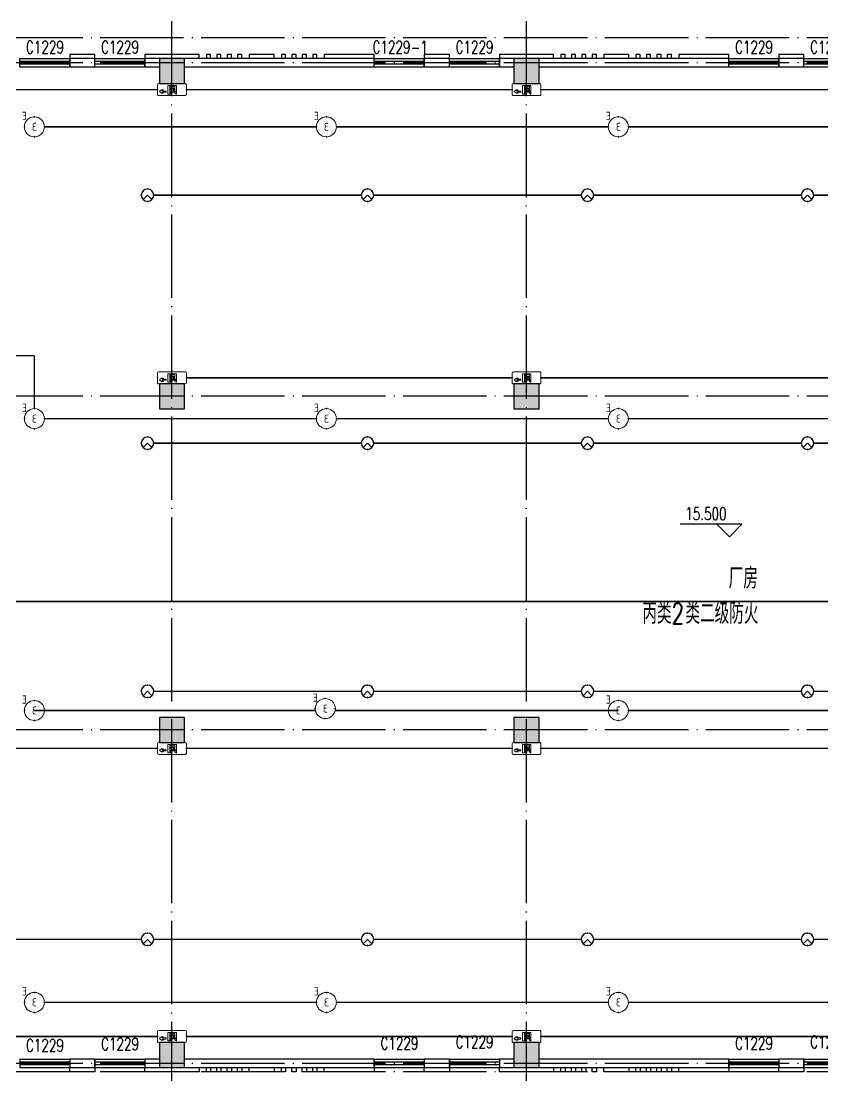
# Model space of a CAD drawing. Extents: x -124594 to 516503, y -3148 to 203159.
# Drawn here: x 274241 to 293464, y 94491 to 119791 of the extents above; entities that cross this region are included whole.
import ezdxf
from ezdxf.enums import TextEntityAlignment as Align

# ---------------------------------------------------------------- set-up
doc = ezdxf.new("R2010")
doc.units = 0
doc.header["$LTSCALE"] = 1000
doc.header["$MEASUREMENT"] = 0
doc.linetypes.add('DASH', pattern=[0.35, 0.25, -0.1])
doc.linetypes.add('DOTE', pattern=[2.42, 2, -0.2, 0.02, -0.2])
for name, color, linetype in [('COLUMN', 9, 'Continuous'), ('EQUIP-消防', 3, 'Continuous'), ('EQUIP-照明', 3, 'Continuous'), ('J-ANNO-标高标注', 144, 'Continuous'), ('J-AXIS-轴线', 1, 'DOTE'), ('J-DOOR-窗', 8, 'Continuous'), ('J-WALL-墙体', 2, 'Continuous'), ('PUB_HATCH', 8, 'Continuous'), ('PUB_TEXT', 7, 'Continuous'), ('WINDOW_TEXT', 7, 'Continuous'), ('WIRE-应急', 1, 'DASH'), ('WIRE-照明', 1, 'Continuous'), ('装饰柱', 7, 'Continuous')]:
    doc.layers.add(name, color=color, linetype=linetype)
doc.layers.add('建筑底图', color=8, linetype='Continuous', lineweight=5)
doc.styles.add('_TCH_DIM', font='SIMPLEX', dxfattribs={"bigfont": 'GBCBIG'})
doc.styles.add('_TCH_WINDOW', font='SIMPLEX', dxfattribs={"height": 3.5, "bigfont": 'GBCBIG'})
doc.styles.add('_TEL_ATTDEF', font='GBENOR', dxfattribs={"width": 0.8, "height": 3, "bigfont": 'GBCBIG'})
doc.styles.add('_TEL_DIM', font='SIMPLEX', dxfattribs={"width": 0.8, "height": 3.5, "bigfont": 'HZTXT'})
doc.styles.add('HZ', font='simplex.shx', dxfattribs={"width": 0.7, "bigfont": 'hztxt.shx'})

# ---------------------------------------------------------------- blocks, each defined once
blk = doc.blocks.new('_FZH')
blk.add_lwpolyline([(-0.5, -0.5), (0.5, -0.5), (0.5, 0.5), (-0.5, 0.5)], close=True)
at = {"layer": 'PUB_HATCH'}
blk.add_solid([(-0.5, -0.5), (0.5, -0.5), (-0.5, 0.5), (0.5, 0.5)], dxfattribs=at)
blk = doc.blocks.new('$TCHSYS$WIN2D')
for p, q in [((-0.5, 0.5), (0.5, 0.5)), ((-0.5, 0.5), (-0.5, -0.5)), ((0.5, 0.5), (0.5, -0.5)), ((0.5, 0.167), (-0.5, 0.167)), ((0.5, -0.167), (-0.5, -0.167)), ((-0.5, -0.5), (0.5, -0.5))]:
    blk.add_line(p, q)
blk = doc.blocks.new('HASGGEWS')
at = {"layer": 'J-ANNO-标高标注', "color": 8}
for p, q in [((291523.1, 107721.1), (290045.1, 107721.1)), ((291223.1, 107421.1), (290923.1, 107721.1)), ((291223.1, 107421.1), (291523.1, 107721.1))]:
    blk.add_line(p, q, dxfattribs=at)
at = {"layer": 'J-AXIS-轴线', "color": 8}
for p, q in [((277858.3, 93790.8), (277858.3, 119790.8)), ((286358.3, 93790.8), (286358.3, 119790.8)), ((316858.3, 119390.8), (268358.3, 119390.8)), ((316858.3, 118790.8), (268358.3, 118790.8)), ((316858.3, 110790.8), (268358.3, 110790.8)), ((316858.3, 102790.8), (268358.3, 102790.8)), ((316858.3, 94790.8), (268358.3, 94790.8)), ((316858.3, 94590.8), (268358.3, 94590.8))]:
    blk.add_line(p, q, dxfattribs=at)
at = {"layer": 'J-WALL-墙体', "color": 8}
for p, q in [((276008.3, 118890.8), (275408.3, 118890.8)), ((275408.3, 118890.8), (275408.3, 118690.8)), ((275408.3, 118690.8), (276008.3, 118690.8)), ((276008.3, 118690.8), (276008.3, 118890.8)), ((277558.3, 118890.8), (277208.3, 118890.8)), ((277208.3, 118890.8), (277208.3, 118690.8)), ((277208.3, 118690.8), (277558.3, 118690.8)), ((282708.3, 118890.8), (278158.3, 118890.8)), ((278158.3, 118690.8), (282708.3, 118690.8)), ((282708.3, 118690.8), (282708.3, 118890.8)), ((284508.3, 118890.8), (283908.3, 118890.8)), ((283908.3, 118890.8), (283908.3, 118690.8)), ((283908.3, 118690.8), (284508.3, 118690.8)), ((284508.3, 118690.8), (284508.3, 118890.8)), ((286058.3, 118890.8), (285708.3, 118890.8)), ((285708.3, 118890.8), (285708.3, 118690.8)), ((285708.3, 118690.8), (286058.3, 118690.8)), ((291208.3, 118890.8), (286658.3, 118890.8)), ((286658.3, 118690.8), (291208.3, 118690.8)), ((291208.3, 118690.8), (291208.3, 118890.8)), ((293008.3, 118890.8), (292408.3, 118890.8)), ((292408.3, 118890.8), (292408.3, 118690.8)), ((292408.3, 118690.8), (293008.3, 118690.8)), ((293008.3, 118690.8), (293008.3, 118890.8)), ((276008.3, 94890.8), (275408.3, 94890.8)), ((275408.3, 94890.8), (275408.3, 94690.8)), ((276008.3, 94690.8), (276008.3, 94890.8)), ((277558.3, 94890.8), (277208.3, 94890.8)), ((277208.3, 94890.8), (277208.3, 94690.8)), ((282708.3, 94890.8), (278158.3, 94890.8)), ((282708.3, 94690.8), (282708.3, 94890.8)), ((284508.3, 94890.8), (283908.3, 94890.8)), ((283908.3, 94890.8), (283908.3, 94690.8)), ((284508.3, 94690.8), (284508.3, 94890.8)), ((286058.3, 94890.8), (285708.3, 94890.8)), ((285708.3, 94890.8), (285708.3, 94690.8)), ((291208.3, 94890.8), (286658.3, 94890.8)), ((291208.3, 94690.8), (291208.3, 94890.8)), ((293008.3, 94890.8), (292408.3, 94890.8)), ((292408.3, 94890.8), (292408.3, 94690.8)), ((293008.3, 94690.8), (293008.3, 94890.8)), ((275408.3, 94690.8), (276008.3, 94690.8)), ((277208.3, 94690.8), (277558.3, 94690.8)), ((278158.3, 94690.8), (282708.3, 94690.8)), ((283908.3, 94690.8), (284508.3, 94690.8)), ((285708.3, 94690.8), (286058.3, 94690.8)), ((286658.3, 94690.8), (291208.3, 94690.8)), ((292408.3, 94690.8), (293008.3, 94690.8))]:
    blk.add_line(p, q, dxfattribs=at)
at = {"layer": '装饰柱', "color": 8}
for points in [[(276008.3, 118890.8), (276008.3, 118990.8), (275408.3, 118990.8), (275408.3, 118890.8)], [(278508.3, 118890.8), (278508.3, 118990.8), (277208.3, 118990.8), (277208.3, 118890.8)], [(278783.3, 118890.8), (278783.3, 118990.8), (278683.3, 118990.8), (278683.3, 118890.8)], [(279033.3, 118890.8), (279033.3, 118990.8), (278933.3, 118990.8), (278933.3, 118890.8)], [(279283.3, 118890.8), (279283.3, 118990.8), (279183.3, 118990.8), (279183.3, 118890.8)], [(279533.3, 118890.8), (279533.3, 118990.8), (279433.3, 118990.8), (279433.3, 118890.8)], [(280308.3, 118890.8), (280308.3, 118990.8), (279708.3, 118990.8), (279708.3, 118890.8)], [(280583.3, 118890.8), (280583.3, 118990.8), (280483.3, 118990.8), (280483.3, 118890.8)], [(280833.3, 118890.8), (280833.3, 118990.8), (280733.3, 118990.8), (280733.3, 118890.8)], [(281083.3, 118890.8), (281083.3, 118990.8), (280983.3, 118990.8), (280983.3, 118890.8)], [(281333.3, 118890.8), (281333.3, 118990.8), (281233.3, 118990.8), (281233.3, 118890.8)], [(282708.3, 118890.8), (282708.3, 118990.8), (281508.3, 118990.8), (281508.3, 118890.8)], [(284508.3, 118890.8), (284508.3, 118990.8), (283908.3, 118990.8), (283908.3, 118890.8)], [(287008.3, 118890.8), (287008.3, 118990.8), (285708.3, 118990.8), (285708.3, 118890.8)], [(287283.3, 118890.8), (287283.3, 118990.8), (287183.3, 118990.8), (287183.3, 118890.8)], [(287533.3, 118890.8), (287533.3, 118990.8), (287433.3, 118990.8), (287433.3, 118890.8)], [(287783.3, 118890.8), (287783.3, 118990.8), (287683.3, 118990.8), (287683.3, 118890.8)], [(288033.3, 118890.8), (288033.3, 118990.8), (287933.3, 118990.8), (287933.3, 118890.8)], [(288808.3, 118890.8), (288808.3, 118990.8), (288208.3, 118990.8), (288208.3, 118890.8)], [(289083.3, 118890.8), (289083.3, 118990.8), (288983.3, 118990.8), (288983.3, 118890.8)], [(289333.3, 118890.8), (289333.3, 118990.8), (289233.3, 118990.8), (289233.3, 118890.8)], [(289583.3, 118890.8), (289583.3, 118990.8), (289483.3, 118990.8), (289483.3, 118890.8)], [(289833.3, 118890.8), (289833.3, 118990.8), (289733.3, 118990.8), (289733.3, 118890.8)], [(291208.3, 118890.8), (291208.3, 118990.8), (290008.3, 118990.8), (290008.3, 118890.8)], [(293008.3, 118890.8), (293008.3, 118990.8), (292408.3, 118990.8), (292408.3, 118890.8)], [(276008.3, 94690.8), (276008.3, 94590.8), (275408.3, 94590.8), (275408.3, 94690.8)], [(278508.3, 94690.8), (278508.3, 94590.8), (277208.3, 94590.8), (277208.3, 94690.8)], [(278783.3, 94690.8), (278783.3, 94590.8), (278683.3, 94590.8), (278683.3, 94690.8)], [(279033.3, 94690.8), (279033.3, 94590.8), (278933.3, 94590.8), (278933.3, 94690.8)], [(279283.3, 94690.8), (279283.3, 94590.8), (279183.3, 94590.8), (279183.3, 94690.8)], [(279533.3, 94690.8), (279533.3, 94590.8), (279433.3, 94590.8), (279433.3, 94690.8)], [(280308.3, 94690.8), (280308.3, 94590.8), (279708.3, 94590.8), (279708.3, 94690.8)], [(280583.3, 94690.8), (280583.3, 94590.8), (280483.3, 94590.8), (280483.3, 94690.8)], [(280833.3, 94690.8), (280833.3, 94590.8), (280733.3, 94590.8), (280733.3, 94690.8)], [(281083.3, 94690.8), (281083.3, 94590.8), (280983.3, 94590.8), (280983.3, 94690.8)], [(281333.3, 94690.8), (281333.3, 94590.8), (281233.3, 94590.8), (281233.3, 94690.8)], [(282708.3, 94690.8), (282708.3, 94590.8), (281508.3, 94590.8), (281508.3, 94690.8)], [(284508.3, 94690.8), (284508.3, 94590.8), (283908.3, 94590.8), (283908.3, 94690.8)], [(287008.3, 94690.8), (287008.3, 94590.8), (285708.3, 94590.8), (285708.3, 94690.8)], [(287283.3, 94690.8), (287283.3, 94590.8), (287183.3, 94590.8), (287183.3, 94690.8)], [(287533.3, 94690.8), (287533.3, 94590.8), (287433.3, 94590.8), (287433.3, 94690.8)], [(287783.3, 94690.8), (287783.3, 94590.8), (287683.3, 94590.8), (287683.3, 94690.8)], [(288033.3, 94690.8), (288033.3, 94590.8), (287933.3, 94590.8), (287933.3, 94690.8)], [(288808.3, 94690.8), (288808.3, 94590.8), (288208.3, 94590.8), (288208.3, 94690.8)], [(289083.3, 94690.8), (289083.3, 94590.8), (288983.3, 94590.8), (288983.3, 94690.8)], [(289333.3, 94690.8), (289333.3, 94590.8), (289233.3, 94590.8), (289233.3, 94690.8)], [(289583.3, 94690.8), (289583.3, 94590.8), (289483.3, 94590.8), (289483.3, 94690.8)], [(289833.3, 94690.8), (289833.3, 94590.8), (289733.3, 94590.8), (289733.3, 94690.8)], [(291208.3, 94690.8), (291208.3, 94590.8), (290008.3, 94590.8), (290008.3, 94690.8)], [(293008.3, 94690.8), (293008.3, 94590.8), (292408.3, 94590.8), (292408.3, 94690.8)]]:
    blk.add_lwpolyline(points, dxfattribs=at)
at = {"layer": 'COLUMN', "color": 8, "xscale": 600, "yscale": 600, "zscale": 600, "rotation": 90}
for p in [(277858.3, 118590.8), (286358.3, 118590.8), (277858.3, 110790.8), (286358.3, 110790.8), (277858.3, 102790.8), (286358.3, 102790.8), (277858.3, 94990.8), (286358.3, 94990.8)]:
    blk.add_blockref('_FZH', p, dxfattribs=at)
at = {"layer": 'J-DOOR-窗', "color": 8}
ref = blk.add_blockref('$TCHSYS$WIN2D', (274808.3, 118790.8), dxfattribs=dict(at, xscale=-1200, yscale=200, zscale=200, rotation=180))
ref.add_attrib('A', 'C1229', (274358.3, 119017), dxfattribs={"layer": 'WINDOW_TEXT', "color": 8, "height": 297.5, "style": '_TCH_WINDOW', "width": 0.705882})
ref = blk.add_blockref('$TCHSYS$WIN2D', (276608.3, 118790.8), dxfattribs=dict(at, xscale=-1200, yscale=200, zscale=200, rotation=180))
ref.add_attrib('A', 'C1229', (276158.3, 119017), dxfattribs={"layer": 'WINDOW_TEXT', "color": 8, "height": 297.5, "style": '_TCH_WINDOW', "width": 0.705882})
ref = blk.add_blockref('$TCHSYS$WIN2D', (283308.3, 118790.8), dxfattribs=dict(at, xscale=-1200, yscale=200, zscale=200, rotation=180))
ref.add_attrib('A', 'C1229-1', (282668.3, 119017), dxfattribs={"layer": 'WINDOW_TEXT', "color": 8, "height": 297.5, "style": '_TCH_WINDOW', "width": 0.705882})
ref = blk.add_blockref('$TCHSYS$WIN2D', (285108.3, 118790.8), dxfattribs=dict(at, xscale=-1200, yscale=200, zscale=200, rotation=180))
ref.add_attrib('A', 'C1229', (284658.3, 119017), dxfattribs={"layer": 'WINDOW_TEXT', "color": 8, "height": 297.5, "style": '_TCH_WINDOW', "width": 0.705882})
ref = blk.add_blockref('$TCHSYS$WIN2D', (291808.3, 118790.8), dxfattribs=dict(at, xscale=-1200, yscale=200, zscale=200, rotation=180))
ref.add_attrib('A', 'C1229', (291358.3, 119017), dxfattribs={"layer": 'WINDOW_TEXT', "color": 8, "height": 297.5, "style": '_TCH_WINDOW', "width": 0.705882})
ref = blk.add_blockref('$TCHSYS$WIN2D', (293608.3, 118790.8), dxfattribs=dict(at, xscale=-1200, yscale=200, zscale=200, rotation=180))
ref.add_attrib('A', 'C1229', (293158.3, 119017), dxfattribs={"layer": 'WINDOW_TEXT', "color": 8, "height": 297.5, "style": '_TCH_WINDOW', "width": 0.705882})
ref = blk.add_blockref('$TCHSYS$WIN2D', (276608.3, 94790.8), dxfattribs=dict(at, xscale=1200, yscale=200, zscale=200))
ref.add_attrib('A', 'C1229', (276158.3, 95106), dxfattribs={"layer": 'WINDOW_TEXT', "color": 8, "height": 297.5, "style": '_TCH_WINDOW', "width": 0.705882})
ref = blk.add_blockref('$TCHSYS$WIN2D', (283308.3, 94790.8), dxfattribs=dict(at, xscale=1200, yscale=200, zscale=200))
ref.add_attrib('A', 'C1229', (282858.3, 95122.5), dxfattribs={"layer": 'WINDOW_TEXT', "color": 8, "height": 297.5, "style": '_TCH_WINDOW', "width": 0.705882})
ref = blk.add_blockref('$TCHSYS$WIN2D', (285108.3, 94790.8), dxfattribs=dict(at, xscale=1200, yscale=200, zscale=200))
ref.add_attrib('A', 'C1229', (284658.3, 95154.6), dxfattribs={"layer": 'WINDOW_TEXT', "color": 8, "height": 297.5, "style": '_TCH_WINDOW', "width": 0.705882})
ref = blk.add_blockref('$TCHSYS$WIN2D', (291808.3, 94790.8), dxfattribs=dict(at, xscale=1200, yscale=200, zscale=200))
ref.add_attrib('A', 'C1229', (291358.3, 95122.5), dxfattribs={"layer": 'WINDOW_TEXT', "color": 8, "height": 297.5, "style": '_TCH_WINDOW', "width": 0.705882})
ref = blk.add_blockref('$TCHSYS$WIN2D', (293608.3, 94790.8), dxfattribs=dict(at, xscale=1200, yscale=200, zscale=200))
ref.add_attrib('A', 'C1229', (293158.3, 95154.6), dxfattribs={"layer": 'WINDOW_TEXT', "color": 8, "height": 297.5, "style": '_TCH_WINDOW', "width": 0.705882})
ref = blk.add_blockref('$TCHSYS$WIN2D', (274808.3, 94790.8), dxfattribs=dict(at, xscale=1200, yscale=200, zscale=200))
ref.add_attrib('A', 'C1229', (274358.3, 95073.9), dxfattribs={"layer": 'WINDOW_TEXT', "color": 8, "height": 297.5, "style": '_TCH_WINDOW', "width": 0.705882})
at = {"layer": 'J-ANNO-标高标注', "color": 7, "style": '_TCH_DIM', "width": 0.705882}
blk.add_text('15.500', height=297.5, dxfattribs=at).set_placement((290165.1, 107826.1))
at = {"layer": 'PUB_TEXT', "color": 8, "style": 'HZ', "width": 0.7}
for s, p in [('厂房', (291205.3, 106177.4)), ('丙类', (289135.8, 105333.2)), ('2', (289835.8, 105333.2)), ('类二级防火', (290169.1, 105333.2))]:
    blk.add_text(s, height=500, dxfattribs=at).set_placement(p)
blk = doc.blocks.new('$equip_U$00000139(cyquan-PC)')
at = {"lineweight": 0}
blk.add_lwpolyline([(-0.5, 0, 1), (0.5, 0, 1), (-0.5, 0, 0.911406)], format="xyb", dxfattribs=at)
for p in [(-0.5, 0), (0, 0.5), (0.5, 0), (0, -0.5)]:
    blk.add_point(p)
at = {"color": 7, "lineweight": 0, "style": '_TEL_DIM'}
blk.add_attdef('E', text='', height=0.4, dxfattribs=at).set_placement((0.497, 0.549), align=Align.MIDDLE_CENTER)
at = {"color": 7, "style": '_TEL_DIM'}
blk.add_attdef('$TEXT$', text='', height=0.4, dxfattribs=at).set_placement((0, 0), align=Align.MIDDLE_CENTER)
at = {"color": 7, "style": '_TEL_DIM', "flags": 1}
for tag in ['A', 'REMARK']:
    blk.add_attdef(tag, text='', height=0.00002, dxfattribs=at).set_placement((0, 0), align=Align.MIDDLE_CENTER)
blk = doc.blocks.new('$equip_U$00000081(OW7S4Z35Z8O8O2W)')
ref = blk.add_blockref('$equip_U$00000139(cyquan-PC)', (0, 0), dxfattribs=dict(xscale=1.59999999999984, yscale=1.59999999999984, zscale=1.59999999999984))
ref.add_attrib('E', 'E', dxfattribs={"color": 7, "lineweight": 0, "height": 0.64, "style": '_TEL_ATTDEF'}).set_placement((0.796, 0.878), align=Align.MIDDLE_CENTER)
ref.add_attrib('$TEXT$', '3', dxfattribs={"color": 7, "height": 0.64, "style": '_TEL_ATTDEF'}).set_placement((0, 0), align=Align.MIDDLE_CENTER)
at = {"color": 7, "style": '_TEL_DIM', "flags": 1}
blk.add_attdef('A', text='', height=0.0000333, dxfattribs=at).set_placement((0, 0), align=Align.MIDDLE_CENTER)
blk = doc.blocks.new('$equip_U$00000090(cyquan-PC)')
at = {"lineweight": 0}
blk.add_lwpolyline([(-0.658, 0), (0.658, 0, 0.414214), (0.72, 0.062), (0.72, 0.538, 0.414213), (0.658, 0.6), (-0.658, 0.6, 0.414214), (-0.72, 0.538, 0), (-0.72, 0.062, 0.414245), (-0.658, 0, 18481.445439)], format="xyb", dxfattribs=at)
for points in [[(-0.22, 0.08), (-0.204, 0.08), (-0.145, 0.122), (-0.145, 0.172), (-0.153, 0.172, -1), (-0.153, 0.231), (-0.145, 0.231), (-0.145, 0.499, 0.414214), (-0.147, 0.501), (-0.22, 0.501)], [(0.104, 0.325, 0.414214), (0.102, 0.327), (0.075, 0.327), (0.034, 0.375, 0.221695), (0.018, 0.383), (-0.073, 0.383, 0.235469), (-0.08, 0.379), (-0.132, 0.31, 1), (-0.098, 0.286), (-0.057, 0.341), (-0.046, 0.341, -0.542956), (-0.042, 0.335), (-0.07, 0.271, 0.096289), (-0.073, 0.258), (-0.074, 0.223), (-0.153, 0.223, 1), (-0.153, 0.181), (-0.05, 0.181, 0.404026), (-0.029, 0.201), (-0.027, 0.258, -0.774283), (-0.023, 0.259), (0.039, 0.138, 1), (0.08, 0.159), (0.019, 0.279), (0.031, 0.308, -0.554309), (0.038, 0.309), (0.057, 0.287, 0.221695), (0.062, 0.285), (0.102, 0.285, 0.414214), (0.104, 0.287)], [(0.102, 0.459, 0.414214), (0.104, 0.461), (0.104, 0.499, 0.414214), (0.102, 0.501), (-0.138, 0.501, 0.414214), (-0.14, 0.499), (-0.14, 0.461, 0.414214), (-0.138, 0.459)], [(-0.01, 0.08), (0.055, 0.08, 0.912194), (0.025, 0.109)], [(0.108, 0.499), (0.108, 0.122), (0.066, 0.08), (0.201, 0.08), (0.201, 0.501), (0.11, 0.501, 0.414214)], [(0.519, 0.119), (0.618, 0.201), (0.519, 0.284), (0.423, 0.284), (0.484, 0.233, -0.700208), (0.483, 0.229), (0.287, 0.229), (0.287, 0.174), (0.483, 0.174, -0.700208), (0.484, 0.17), (0.423, 0.119)]]:
    blk.add_lwpolyline(points, format="xyb", close=True, dxfattribs=at)
blk.add_circle((0.024, 0.421), 0.0295, dxfattribs=at)
for p in [(0, 0.6), (-0.72, 0.3), (0, 0), (0.72, 0.3)]:
    blk.add_point(p)
at = {"color": 7, "style": '_TEL_DIM', "flags": 1}
for tag in ['A', 'REMARK']:
    blk.add_attdef(tag, text='', height=0.00002, dxfattribs=at).set_placement((0, 0), align=Align.MIDDLE_CENTER)
blk = doc.blocks.new('$equip_U$00000079(OW7S4Z35Z8O8O2W)')
at = {"xscale": -1.59999999999984, "yscale": 1.59999999999984, "zscale": 1.59999999999984}
blk.add_blockref('$equip_U$00000090(cyquan-PC)', (0, 0), dxfattribs=at)
at = {"color": 7, "style": '_TEL_DIM', "flags": 1}
blk.add_attdef('A', text='', height=0.0000333, dxfattribs=at).set_placement((0, 0), align=Align.MIDDLE_CENTER)
blk = doc.blocks.new('$equip$00002831')
for q in [(-0.354, -0.354), (0.354, -0.354)]:
    blk.add_line((0, 0), q)
at = {"const_width": 0.0667}
blk.add_lwpolyline([(0.5, 0, 1), (-0.5, 0, 1), (0.5, 0, -2.700563)], format="xyb", dxfattribs=at)
blk.add_circle((0, 0), 0.5)
for p in [(-0.5, 0), (0, 0.5), (0.5, 0), (0, -0.5)]:
    blk.add_point(p)
at = {"color": 7, "style": '_TEL_DIM', "flags": 1}
for tag in ['A', 'REMARK']:
    blk.add_attdef(tag, text='', height=0.00002, dxfattribs=at).set_placement((0, 0), align=Align.MIDDLE_CENTER)

msp = doc.modelspace()

# ---------------------------------------------------------------- linework, layer by layer
at = {"layer": 'WIRE-应急', "const_width": 35}
for points in [[(277513, 118147), (273746, 118147)], [(286013, 118147), (278204, 118147)], [(294513, 118147), (286704, 118147)], [(281320, 117255), (274800, 117255)], [(288320, 117255), (281800, 117255)], [(295320, 117255), (288800, 117255)], [(274560, 111766), (273646, 111766)], [(274560, 110495), (274560, 111766)], [(286013, 111235), (278204, 111235)], [(294513, 111235), (286704, 111235)], [(281320, 110255), (274800, 110255)], [(288320, 110255), (281800, 110255)], [(295320, 110255), (288800, 110255)], [(281298, 103255), (274560, 103255)], [(288560, 103255), (281769, 103255)], [(295320, 103255), (288800, 103255)], [(277513, 102347), (273626, 102347)], [(286013, 102347), (278204, 102347)], [(294513, 102347), (286704, 102347)], [(281320, 96255), (274800, 96255)], [(288320, 96255), (281800, 96255)], [(295320, 96255), (288800, 96255)], [(277513, 95435), (273626, 95435)], [(286013, 95435), (278204, 95435)], [(294513, 95435), (286704, 95435)]]:
    msp.add_lwpolyline(points, dxfattribs=at)
at = {"layer": 'WIRE-照明', "const_width": 35}
for points in [[(282396, 115616), (277421, 115616)], [(287671, 115616), (282696, 115616)], [(292946, 115616), (287971, 115616)], [(298221, 115616), (293246, 115616)], [(282396, 109666), (277421, 109666)], [(287671, 109666), (282696, 109666)], [(292946, 109666), (287971, 109666)], [(298221, 109666), (293246, 109666)], [(274316, 105871), (272747, 105871)], [(312484, 105871), (274316, 105871)], [(282396, 103716), (277421, 103716)], [(287671, 103716), (282696, 103716)], [(292946, 103716), (287971, 103716)], [(298221, 103716), (293246, 103716)], [(277121, 97766), (272146, 97766)], [(282396, 97766), (277421, 97766)], [(287671, 97766), (282696, 97766)], [(292946, 97766), (287971, 97766)], [(298221, 97766), (293246, 97766)]]:
    msp.add_lwpolyline(points, dxfattribs=at)

# ---------------------------------------------------------------- block references
at = {"layer": 'EQUIP-消防', "yscale": 300, "zscale": 300}
for name, p, xscale in [('$equip_U$00000079(OW7S4Z35Z8O8O2W)', (277858, 118003), 300), ('$equip_U$00000079(OW7S4Z35Z8O8O2W)', (286358, 118003), 300), ('$equip_U$00000081(OW7S4Z35Z8O8O2W)', (274560, 117255), -300), ('$equip_U$00000081(OW7S4Z35Z8O8O2W)', (281560, 117255), -300), ('$equip_U$00000081(OW7S4Z35Z8O8O2W)', (288560, 117255), -300), ('$equip_U$00000079(OW7S4Z35Z8O8O2W)', (277858, 111091), 300), ('$equip_U$00000079(OW7S4Z35Z8O8O2W)', (286358, 111091), 300), ('$equip_U$00000081(OW7S4Z35Z8O8O2W)', (274560, 110255), -300), ('$equip_U$00000081(OW7S4Z35Z8O8O2W)', (281560, 110255), -300), ('$equip_U$00000081(OW7S4Z35Z8O8O2W)', (288560, 110255), -300), ('$equip_U$00000081(OW7S4Z35Z8O8O2W)', (274560, 103255), -300), ('$equip_U$00000081(OW7S4Z35Z8O8O2W)', (281534, 103301), -300), ('$equip_U$00000081(OW7S4Z35Z8O8O2W)', (288560, 103255), -300), ('$equip_U$00000079(OW7S4Z35Z8O8O2W)', (277858, 102203), 300), ('$equip_U$00000079(OW7S4Z35Z8O8O2W)', (286358, 102203), 300), ('$equip_U$00000081(OW7S4Z35Z8O8O2W)', (274560, 96255), -300), ('$equip_U$00000081(OW7S4Z35Z8O8O2W)', (281560, 96255), -300), ('$equip_U$00000081(OW7S4Z35Z8O8O2W)', (288560, 96255), -300), ('$equip_U$00000079(OW7S4Z35Z8O8O2W)', (277858, 95291), 300), ('$equip_U$00000079(OW7S4Z35Z8O8O2W)', (286358, 95291), 300)]:
    msp.add_blockref(name, p, dxfattribs=dict(at, xscale=xscale))
at = {"layer": 'EQUIP-照明', "xscale": -300, "yscale": 300, "zscale": 300}
for p in [(277271, 115616), (282546, 115616), (287821, 115616), (293096, 115616), (277271, 109666), (282546, 109666), (287821, 109666), (293096, 109666), (277271, 103716), (282546, 103716), (287821, 103716), (293096, 103716), (277271, 97766), (282546, 97766), (287821, 97766), (293096, 97766)]:
    msp.add_blockref('$equip$00002831', p, dxfattribs=at)
at = {"layer": '建筑底图'}
msp.add_blockref('HASGGEWS', (0, 0), dxfattribs=at)

doc.saveas('drawing.dxf')
